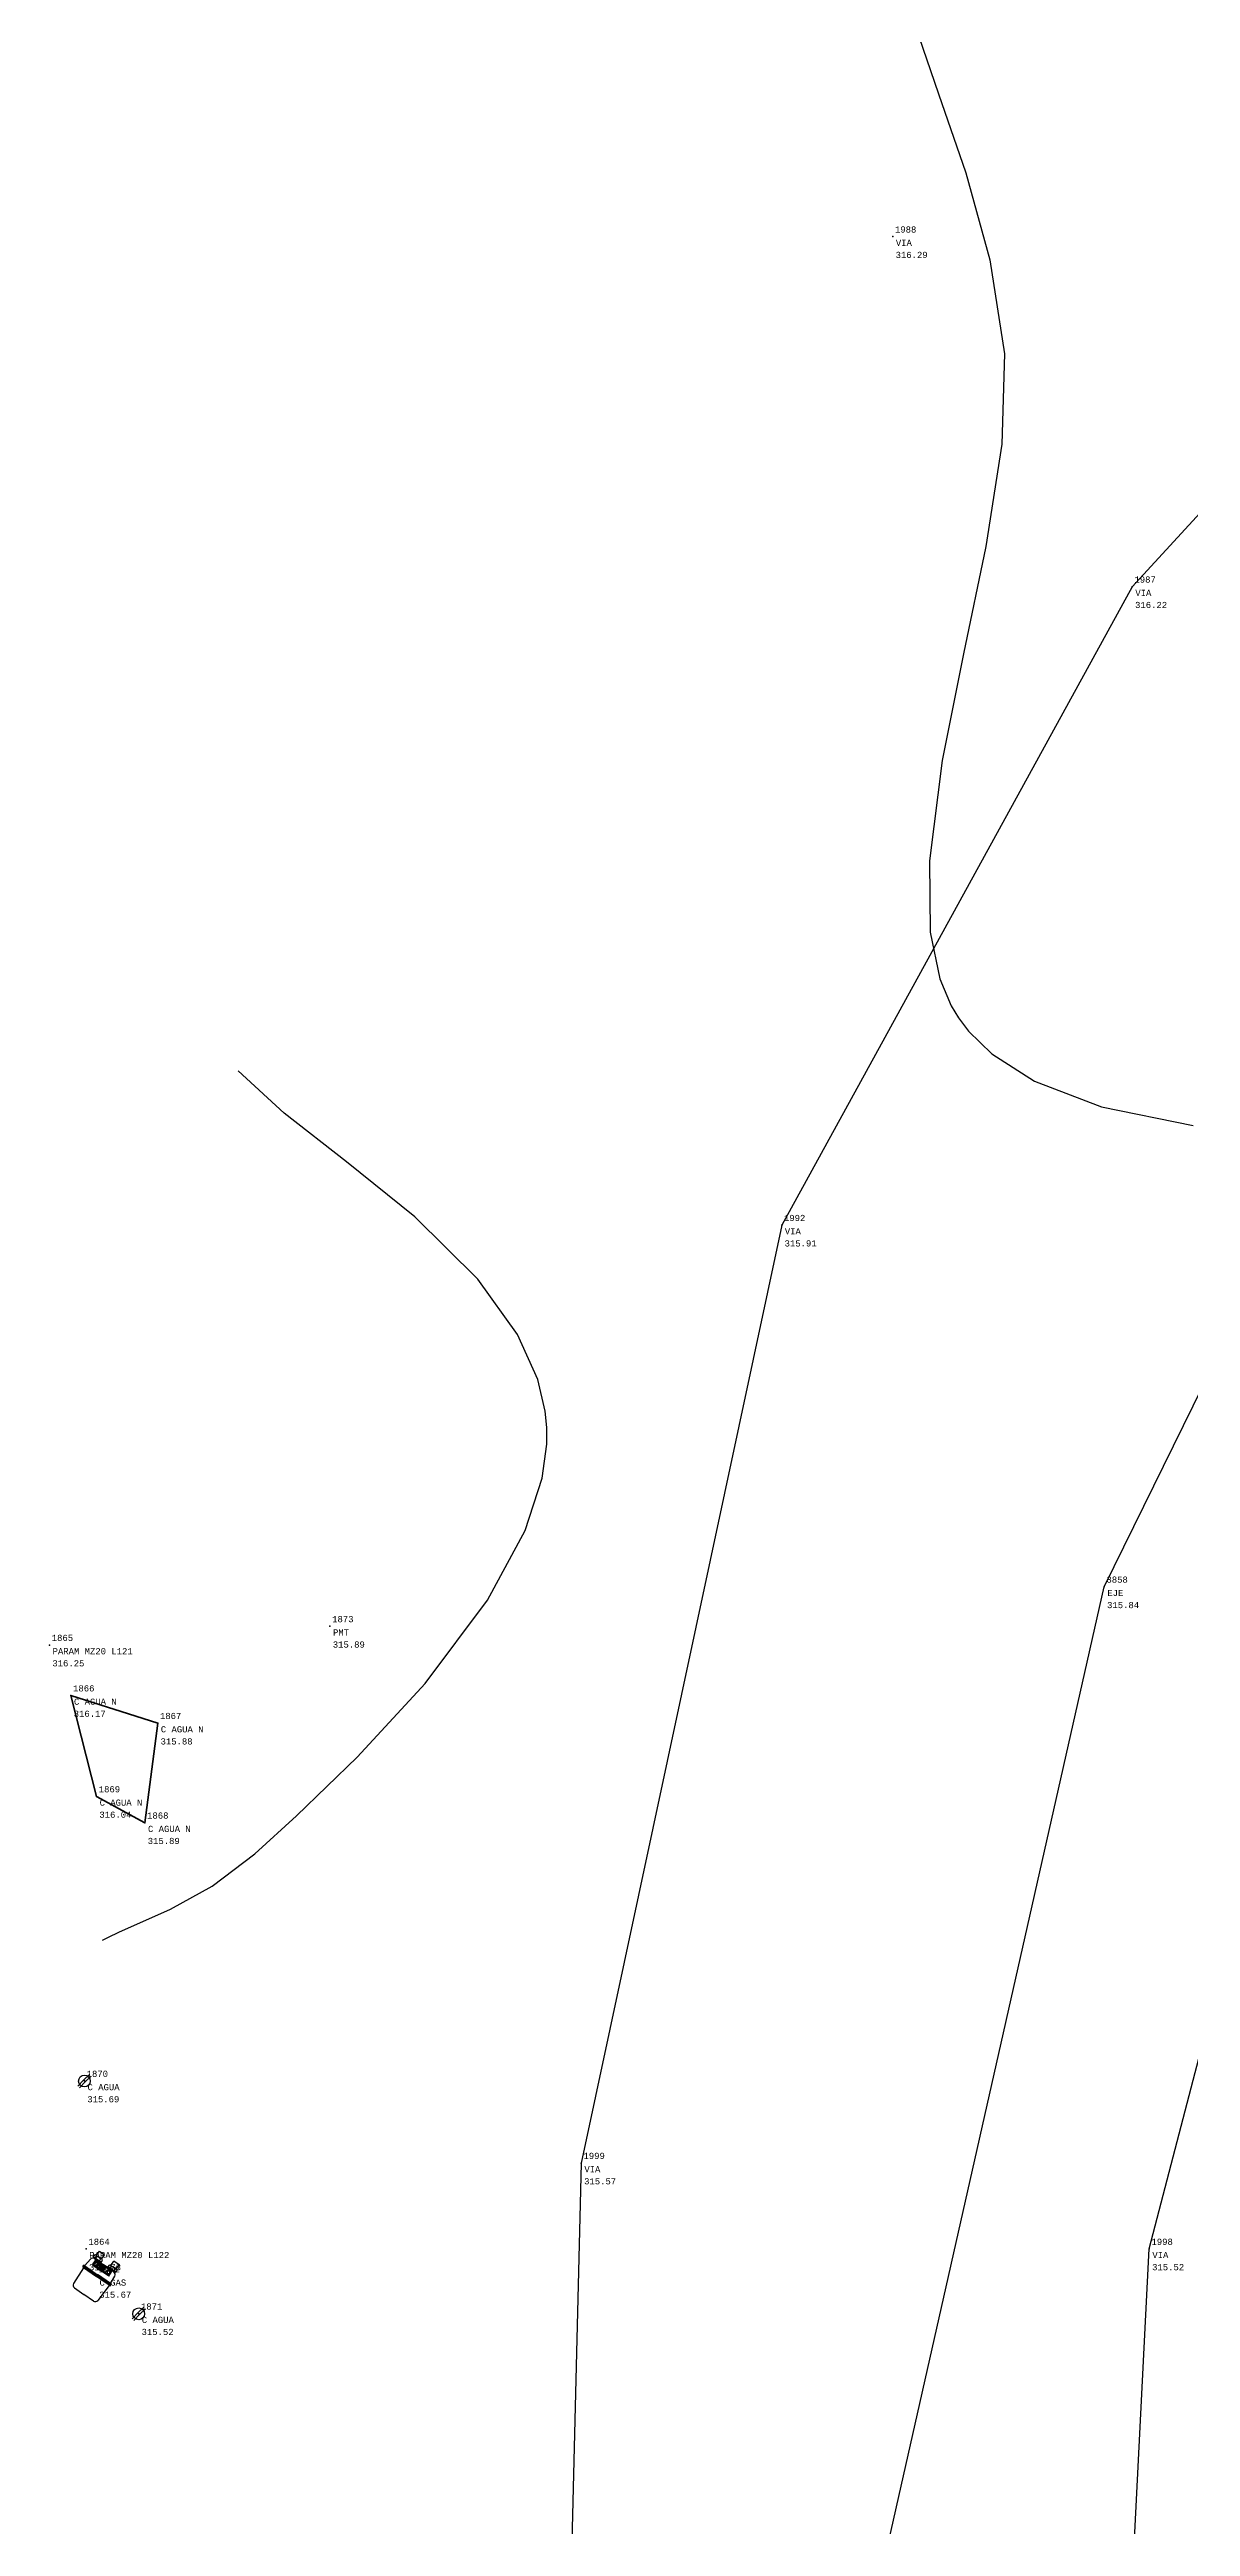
# Model space of a CAD drawing. Header units: metres. Extents: x 5050628 to 5051715, y 2427226 to 2427693.
# Drawn here: x 5051128.21 to 5051137.46, y 2427543.13 to 2427563.21 of the extents above; entities that cross this region are included whole.
import ezdxf
from ezdxf.enums import TextEntityAlignment as Align

# ---------------------------------------------------------------- set-up
doc = ezdxf.new("R2010")
doc.units = ezdxf.units.M
for name, color, linetype in [('1. Eje Vía', 7, 'Continuous'), ('2', 7, 'Continuous'), ('C-TOPO-MINR-N', 11, 'Continuous'), ('CONTADOR AGUA', 255, 'Continuous'), ('CVL_PUNTO', 2, 'Continuous'), ('CVL_PUNTO_COR', 2, 'Continuous'), ('CVL_PUNTO_NUM', 2, 'Continuous'), ('Vía', 40, 'Continuous')]:
    doc.layers.add(name, color=color, linetype=linetype)
doc.layers.add('C. Agua Negras', color=35, linetype='Continuous', lineweight=40)
doc.styles.add('MONOTXT4', font='monotxt4.shx')

# ---------------------------------------------------------------- blocks, each defined once
blk = doc.blocks.new('CONT')
for p, q in [((-0.018, 0.018), (-0.141, -0.106)), ((-0.018, 0.018), (0.106, 0.141)), ((0.018, -0.018), (0.141, 0.106)), ((0.018, -0.018), (-0.106, -0.141))]:
    blk.add_line(p, q)
blk.add_circle((0, 0), 0.125)
blk = doc.blocks.new('A$Cf7b1f20d')
at = {"layer": '2', "xscale": 2, "yscale": 2, "zscale": 2}
blk.add_blockref('CONT', (0.28, 0.28), dxfattribs=at)
blk = doc.blocks.new('*X64')
at = {"color": 0}
for p, q in [((833.9, 176.5, 2), (834.9, 177.6, 2)), ((833.9, 177, 2), (834.5, 177.6, 2)), ((833.9, 177.4, 2), (834, 177.6, 2)), ((833.9, 176.1, 2), (834.4, 176.6, 2)), ((833.9, 175.6, 2), (834.4, 176.1, 2)), ((833.9, 175.2, 2), (834.4, 175.7, 2)), ((833.9, 174.7, 2), (834.4, 175.2, 2)), ((834, 174.4, 2), (834.6, 175, 2)), ((834.4, 174.4, 2), (835, 175, 2)), ((834.8, 177, 2), (835.4, 177.6, 2)), ((834.9, 174.4, 2), (836.4, 175.9, 2)), ((835.2, 177, 2), (835.8, 177.6, 2)), ((835.3, 174.4, 2), (836.4, 175.4, 2)), ((835.4, 176.2, 2), (836.7, 177.6, 2)), ((835.4, 176.7, 2), (836.3, 177.6, 2)), ((835.4, 175.8, 2), (836.4, 176.8, 2)), ((835.4, 175.3, 2), (836.4, 176.3, 2)), ((835.8, 174.4, 2), (836.4, 175, 2)), ((836.2, 174.4, 2), (836.8, 175, 2)), ((836.6, 177, 2), (837.2, 177.6, 2)), ((836.7, 174.4, 2), (837.3, 175, 2)), ((837, 177, 2), (837.6, 177.6, 2)), ((837.1, 174.4, 2), (838.4, 175.6, 2)), ((837.4, 176.4, 2), (838.5, 177.6, 2)), ((837.4, 176.9, 2), (838.1, 177.6, 2)), ((837.4, 176, 2), (839, 177.6, 2)), ((837.4, 175.5, 2), (838.4, 176.5, 2)), ((837.4, 175.1, 2), (838.4, 176.1, 2)), ((837.6, 174.4, 2), (838.4, 175.2, 2)), ((838, 174.4, 2), (838.6, 175, 2)), ((838.5, 174.4, 2), (839.1, 175, 2)), ((838.8, 177, 2), (839.4, 177.6, 2)), ((838.9, 174.4, 2), (840.1, 175.6, 2)), ((839.3, 177, 2), (839.9, 177.6, 2)), ((839.4, 176.6, 2), (840.1, 177.4, 2)), ((839.4, 176.2, 2), (840.1, 177, 2)), ((839.4, 175.7, 2), (840.1, 176.5, 2)), ((839.4, 175.3, 2), (840.1, 176.1, 2)), ((839.4, 174.4, 2), (840.1, 175.2, 2)), ((839.8, 174.4, 2), (840.1, 174.7, 2))]:
    blk.add_line(p, q, dxfattribs=at)
blk = doc.blocks.new('gas')
for p, q in [((840269.277, 1366923.332, -0.273), (840269.307, 1366923.668, -0.273)), ((840269.359, 1366923.803, -0.273), (840269.359, 1366923.908, -0.273)), ((840269.359, 1366923.824, -0.273), (840269.735, 1366923.824, -0.273)), ((840269.359, 1366923.803, -0.273), (840269.735, 1366923.803, -0.273)), ((840269.401, 1366923.928, -0.273), (840269.547, 1366923.928, -0.273)), ((840269.422, 1366923.928, -0.273), (840269.422, 1366924.137, -0.273)), ((840269.422, 1366924.137, -0.273), (840269.673, 1366924.137, -0.273)), ((840269.422, 1366923.782, -0.273), (840269.422, 1366923.803, -0.273)), ((840269.432, 1366923.782, -0.273), (840269.902, 1366923.782, -0.273)), ((840269.453, 1366923.908, -0.273), (840269.453, 1366923.824, -0.273)), ((840269.506, 1366923.532, -0.273), (840269.506, 1366923.782, -0.273)), ((840269.506, 1366923.532, -0.273), (840269.902, 1366923.532, -0.273)), ((840269.526, 1366923.761, -0.273), (840269.902, 1366923.761, -0.273)), ((840269.526, 1366923.552, -0.273), (840269.526, 1366923.761, -0.273)), ((840269.526, 1366923.552, -0.273), (840269.902, 1366923.552, -0.273)), ((840269.692, 1366923.928, -0.273), (840269.546, 1366923.928, -0.273)), ((840269.568, 1366923.594, -0.273), (840269.568, 1366923.72, -0.273)), ((840269.568, 1366923.72, -0.273), (840270.007, 1366923.72, -0.273)), ((840269.568, 1366923.594, -0.273), (840270.007, 1366923.594, -0.273)), ((840269.622, 1366923.678, -0.273), (840269.643, 1366923.678, -0.273)), ((840269.622, 1366923.636, -0.273), (840269.622, 1366923.678, -0.273)), ((840269.622, 1366923.636, -0.273), (840269.643, 1366923.636, -0.273)), ((840269.64, 1366923.908, -0.273), (840269.64, 1366923.824, -0.273)), ((840269.643, 1366923.636, -0.273), (840269.643, 1366923.678, -0.273)), ((840269.664, 1366923.678, -0.273), (840269.685, 1366923.678, -0.273)), ((840269.664, 1366923.636, -0.273), (840269.664, 1366923.678, -0.273)), ((840269.664, 1366923.636, -0.273), (840269.685, 1366923.636, -0.273)), ((840269.673, 1366923.928, -0.273), (840269.673, 1366924.137, -0.273)), ((840269.673, 1366923.782, -0.273), (840269.673, 1366923.803, -0.273)), ((840269.685, 1366923.636, -0.273), (840269.685, 1366923.678, -0.273)), ((840269.706, 1366923.678, -0.273), (840269.726, 1366923.678, -0.273)), ((840269.706, 1366923.636, -0.273), (840269.706, 1366923.678, -0.273)), ((840269.706, 1366923.636, -0.273), (840269.726, 1366923.636, -0.273)), ((840269.726, 1366923.636, -0.273), (840269.726, 1366923.678, -0.273)), ((840269.734, 1366923.803, -0.273), (840269.734, 1366923.908, -0.273)), ((840269.747, 1366923.678, -0.273), (840269.768, 1366923.678, -0.273)), ((840269.747, 1366923.636, -0.273), (840269.747, 1366923.678, -0.273)), ((840269.747, 1366923.636, -0.273), (840269.768, 1366923.636, -0.273)), ((840269.768, 1366923.636, -0.273), (840269.768, 1366923.678, -0.273)), ((840269.789, 1366923.678, -0.273), (840269.81, 1366923.678, -0.273)), ((840269.789, 1366923.636, -0.273), (840269.789, 1366923.678, -0.273)), ((840269.789, 1366923.636, -0.273), (840269.81, 1366923.636, -0.273)), ((840269.81, 1366923.636, -0.273), (840269.81, 1366923.678, -0.273)), ((840269.831, 1366923.678, -0.273), (840269.852, 1366923.678, -0.273)), ((840269.831, 1366923.636, -0.273), (840269.831, 1366923.678, -0.273)), ((840269.831, 1366923.636, -0.273), (840269.852, 1366923.636, -0.273)), ((840269.852, 1366923.636, -0.273), (840269.852, 1366923.678, -0.273)), ((840269.862, 1366923.69, -0.273), (840269.862, 1366923.623, -0.273)), ((840269.862, 1366923.69, -0.273), (840269.993, 1366923.69, -0.273)), ((840269.862, 1366923.623, -0.273), (840269.993, 1366923.623, -0.273)), ((840269.873, 1366923.678, -0.273), (840269.894, 1366923.678, -0.273)), ((840269.873, 1366923.636, -0.273), (840269.873, 1366923.678, -0.273)), ((840269.873, 1366923.636, -0.273), (840269.894, 1366923.636, -0.273)), ((840269.894, 1366923.636, -0.273), (840269.894, 1366923.678, -0.273)), ((840270.371, 1366923.782, -0.273), (840269.9, 1366923.782, -0.273)), ((840270.276, 1366923.761, -0.273), (840269.9, 1366923.761, -0.273)), ((840270.276, 1366923.552, -0.273), (840269.9, 1366923.552, -0.273)), ((840270.297, 1366923.532, -0.273), (840269.9, 1366923.532, -0.273)), ((840269.914, 1366923.678, -0.273), (840269.935, 1366923.678, -0.273)), ((840269.914, 1366923.636, -0.273), (840269.914, 1366923.678, -0.273)), ((840269.914, 1366923.636, -0.273), (840269.935, 1366923.636, -0.273)), ((840269.935, 1366923.636, -0.273), (840269.935, 1366923.678, -0.273)), ((840269.956, 1366923.678, -0.273), (840269.977, 1366923.678, -0.273)), ((840269.956, 1366923.636, -0.273), (840269.956, 1366923.678, -0.273)), ((840269.956, 1366923.636, -0.273), (840269.977, 1366923.636, -0.273)), ((840269.977, 1366923.636, -0.273), (840269.977, 1366923.678, -0.273)), ((840269.993, 1366923.69, -0.273), (840269.993, 1366923.623, -0.273)), ((840270.007, 1366923.594, -0.273), (840270.007, 1366923.72, -0.273)), ((840270.443, 1366923.824, -0.273), (840270.067, 1366923.824, -0.273)), ((840270.443, 1366923.803, -0.273), (840270.067, 1366923.803, -0.273)), ((840270.069, 1366923.803, -0.273), (840270.069, 1366923.908, -0.273)), ((840270.111, 1366923.928, -0.273), (840270.257, 1366923.928, -0.273)), ((840270.381, 1366924.137, -0.273), (840270.13, 1366924.137, -0.273)), ((840270.13, 1366923.928, -0.273), (840270.13, 1366924.137, -0.273)), ((840270.13, 1366923.782, -0.273), (840270.13, 1366923.803, -0.273)), ((840270.163, 1366923.908, -0.273), (840270.163, 1366923.824, -0.273)), ((840270.402, 1366923.928, -0.273), (840270.255, 1366923.928, -0.273)), ((840270.276, 1366923.552, -0.273), (840270.276, 1366923.761, -0.273)), ((840270.297, 1366923.532, -0.273), (840270.297, 1366923.782, -0.273)), ((840270.349, 1366923.908, -0.273), (840270.349, 1366923.824, -0.273)), ((840270.381, 1366923.928, -0.273), (840270.381, 1366924.137, -0.273)), ((840270.381, 1366923.782, -0.273), (840270.381, 1366923.803, -0.273)), ((840270.443, 1366923.803, -0.273), (840270.443, 1366923.908, -0.273)), ((840270.526, 1366923.332, -0.273), (840270.496, 1366923.668, -0.273)), ((840269.266, 1366923.323, -0.273), (840269.234, 1366923.323, -0.273)), ((840269.234, 1366923.239, -0.273), (840269.234, 1366923.323, -0.273)), ((840269.276, 1366923.281, -0.273), (840269.234, 1366923.281, -0.273)), ((840269.266, 1366923.239, -0.273), (840269.234, 1366923.239, -0.273)), ((840269.276, 1366923.323, -0.273), (840269.902, 1366923.323, -0.273)), ((840269.276, 1366923.281, -0.273), (840269.902, 1366923.281, -0.273)), ((840269.276, 1366923.239, -0.273), (840269.902, 1366923.239, -0.273)), ((840269.276, 1366923.229, -0.273), (840269.312, 1366922.481, -0.273)), ((840270.527, 1366923.323, -0.273), (840269.9, 1366923.323, -0.273)), ((840270.527, 1366923.281, -0.273), (840269.9, 1366923.281, -0.273)), ((840270.527, 1366923.239, -0.273), (840269.9, 1366923.239, -0.273)), ((840270.526, 1366923.229, -0.273), (840270.491, 1366922.481, -0.273)), ((840270.527, 1366923.281, -0.273), (840270.569, 1366923.281, -0.273)), ((840270.536, 1366923.323, -0.273), (840270.569, 1366923.323, -0.273)), ((840270.537, 1366923.239, -0.273), (840270.569, 1366923.239, -0.273)), ((840270.569, 1366923.239, -0.273), (840270.569, 1366923.323, -0.273)), ((840269.437, 1366922.362, -0.273), (840269.902, 1366922.362, -0.273)), ((840270.366, 1366922.362, -0.273), (840269.9, 1366922.362, -0.273))]:
    blk.add_line(p, q)
blk.add_circle((840270.13, 1366923.656, -0.273), 0.0262)
for centre, radius, start, end in [((840269.432, 1366923.657, -0.273), 0.125, 90, 174.80557), ((840269.408, 1366923.864, -0.273), 0.0649, 42.99027, 138.00081), ((840269.546, 1366923.712, -0.273), 0.216, 89.65543, 115.40219), ((840269.547, 1366923.712, -0.273), 0.216, 64.59781, 90.34457), ((840269.686, 1366923.864, -0.273), 0.0649, 41.99919, 137.00973), ((840270.117, 1366923.864, -0.273), 0.0649, 42.99027, 138.00081), ((840270.201, 1366923.659, -0.273), 0.0577, 202.55463, 161.6842), ((840270.255, 1366923.712, -0.273), 0.216, 89.65543, 115.40219), ((840270.257, 1366923.712, -0.273), 0.216, 64.59781, 90.34457), ((840270.395, 1366923.864, -0.273), 0.0649, 41.99919, 137.00973), ((840270.371, 1366923.657, -0.273), 0.125, 5.19443, 90), ((840269.266, 1366923.333, -0.273), 0.0104, 270, 354.80557), ((840269.266, 1366923.229, -0.273), 0.0104, 2.72631, 90), ((840269.437, 1366922.487, -0.273), 0.125, 182.72631, 270), ((840270.366, 1366922.487, -0.273), 0.125, 270, 357.27369), ((840270.536, 1366923.333, -0.273), 0.0104, 185.19443, 270), ((840270.537, 1366923.229, -0.273), 0.0104, 90, 177.27369)]:
    blk.add_arc(centre, radius, start, end)
for p in [(840269.547, 1366924.137, -0.273), (840269.547, 1366924.137, -0.273), (840269.547, 1366924.137, -0.273), (840269.548, 1366924.136, -0.273)]:
    blk.add_point(p)
at = {"xscale": 0.0208869013937668, "yscale": 0.0208869013937668, "zscale": 0.0208869013937668}
blk.add_blockref('*X64', (840252.445, 1366919.981, -0.315), dxfattribs=at)

msp = doc.modelspace()

# ---------------------------------------------------------------- linework, layer by layer
at = {"layer": '1. Eje Vía', "elevation": 280.286, "flags": 128}
msp.add_lwpolyline([(5051134.96, 2427542.765), (5051136.762, 2427550.747), (5051140.146, 2427557.639), (5051145.715, 2427563.414), (5051152.129, 2427568.918), (5051158.878, 2427573.977), (5051164.148, 2427577.812), (5051170.819, 2427581.928), (5051177.257, 2427585.087), (5051183.701, 2427585.878), (5051190.33, 2427585.765), (5051196.888, 2427583.281), (5051203.2, 2427580.039), (5051209.101, 2427576.436), (5051214.374, 2427572.29), (5051219.438, 2427567.447), (5051223.217, 2427562.623), (5051227.421, 2427557.665), (5051231.897, 2427551.837), (5051237.2, 2427546.823), (5051244.163, 2427543.332), (5051251.264, 2427540.992)], dxfattribs=at)
at = {"layer": 'C-TOPO-MINR-N', "color": 32, "linetype": 'Continuous', "lineweight": -3}
for points in [[(5051135.228, 2427563.405, 316.966), (5051135.418, 2427562.846, 316.966), (5051135.639, 2427562.207, 316.966), (5051135.836, 2427561.501, 316.966), (5051135.954, 2427560.74, 316.966), (5051135.932, 2427560.006, 316.966), (5051135.801, 2427559.179, 316.966), (5051135.62, 2427558.309, 316.966), (5051135.449, 2427557.444, 316.966), (5051135.346, 2427556.631, 316.966), (5051135.352, 2427556.051, 316.966), (5051135.429, 2427555.674, 316.966), (5051135.521, 2427555.455, 316.966), (5051135.581, 2427555.357, 316.966), (5051135.662, 2427555.251, 316.966), (5051135.852, 2427555.066, 316.966), (5051136.198, 2427554.844, 316.966), (5051136.74, 2427554.637, 316.966), (5051137.483, 2427554.485, 316.966)], [(5051128.643, 2427547.882, 316.966), (5051128.686, 2427547.905, 316.966), (5051128.781, 2427547.951, 316.966), (5051128.945, 2427548.023, 316.966), (5051129.193, 2427548.135, 316.966), (5051129.531, 2427548.32, 316.966), (5051129.876, 2427548.584, 316.966), (5051130.214, 2427548.891, 316.966), (5051130.707, 2427549.366, 316.966), (5051131.257, 2427549.964, 316.966), (5051131.763, 2427550.639, 316.966), (5051132.069, 2427551.204, 316.966), (5051132.207, 2427551.627, 316.966), (5051132.244, 2427551.903, 316.966), (5051132.243, 2427552.038, 316.966), (5051132.23, 2427552.171, 316.966), (5051132.17, 2427552.428, 316.966), (5051132.007, 2427552.793, 316.966), (5051131.684, 2427553.241, 316.966), (5051131.173, 2427553.746, 316.966), (5051130.621, 2427554.192, 316.966), (5051130.115, 2427554.585, 316.966), (5051129.742, 2427554.928, 316.966)]]:
    msp.add_polyline3d(points, dxfattribs=at)
at = {"layer": 'C. Agua Negras', "elevation": 316.632, "flags": 128}
msp.add_lwpolyline([(5051128.386, 2427549.866), (5051128.594, 2427549.048), (5051128.986, 2427548.835), (5051129.09, 2427549.642), (5051128.386, 2427549.866)], dxfattribs=at)
at = {"layer": 'CVL_PUNTO', "color": 4}
for p in [(5051135.048, 2427561.689, 316.76), (5051135.048, 2427561.689, 316.76), (5051136.989, 2427558.852, 316.691), (5051136.989, 2427558.852, 316.691), (5051134.148, 2427553.678, 316.373), (5051134.148, 2427553.678, 316.373), (5051136.762, 2427550.747, 316.302), (5051136.762, 2427550.747, 316.302), (5051128.213, 2427550.275, 316.712), (5051128.213, 2427550.275, 316.712), (5051130.486, 2427550.427, 316.354), (5051130.486, 2427550.427, 316.354), (5051128.386, 2427549.866, 316.632), (5051128.386, 2427549.866, 316.632), (5051129.09, 2427549.642, 316.35), (5051129.09, 2427549.642, 316.35), (5051128.594, 2427549.048, 316.505), (5051128.594, 2427549.048, 316.505), (5051128.986, 2427548.835, 316.353), (5051128.986, 2427548.835, 316.353), (5051128.496, 2427546.742, 316.16), (5051128.496, 2427546.742, 316.16), (5051132.523, 2427546.077, 316.037), (5051132.523, 2427546.077, 316.037), (5051128.51, 2427545.381, 316.199), (5051128.51, 2427545.381, 316.199), (5051137.127, 2427545.381, 315.984), (5051137.127, 2427545.381, 315.984), (5051128.593, 2427545.158, 316.135), (5051128.593, 2427545.158, 316.135), (5051128.936, 2427544.856, 315.985), (5051128.936, 2427544.856, 315.985)]:
    msp.add_point(p, dxfattribs=at)
at = {"layer": 'Vía'}
for points in [[(5051164.894, 2427606.028, 319.662), (5051167.459, 2427599.321, 319.569), (5051169.887, 2427593.797, 319.511), (5051172.504, 2427588.281, 319.421), (5051172.504, 2427588.281, 319.421), (5051164.8, 2427581.18, 318.681), (5051157.802, 2427576.582, 318.005), (5051150.248, 2427570.956, 317.564), (5051142.839, 2427565.218, 317.063), (5051136.989, 2427558.852, 316.691), (5051134.148, 2427553.678, 316.373), (5051132.523, 2427546.077, 316.037), (5051132.345, 2427538.839, 315.723)], [(5051136.782, 2427538.62, 315.539), (5051137.127, 2427545.381, 315.984), (5051138.605, 2427551.061, 316.387), (5051140.806, 2427554.958, 316.548), (5051145.612, 2427560.973, 317.013), (5051153.448, 2427567.795, 317.661), (5051160.064, 2427572.822, 318.114), (5051167.526, 2427576.881, 318.873), (5051173.411, 2427580.047, 319.434), (5051177.638, 2427581.979, 319.766), (5051183.229, 2427582.744, 320.301), (5051186.639, 2427581.737, 320.511), (5051193.474, 2427581.807, 321.23), (5051199.756, 2427579.224, 321.713), (5051205.462, 2427575.307, 321.94), (5051211.113, 2427571.691, 322.274), (5051215.336, 2427567.899, 322.462), (5051220.623, 2427561.916, 322.789), (5051225.064, 2427556.822, 323.16), (5051229.599, 2427551.097, 323.524), (5051235.865, 2427545.419, 323.855), (5051242.377, 2427540.787, 324.142)]]:
    msp.add_polyline3d(points, dxfattribs=at)

# ---------------------------------------------------------------- block references
at = {"xscale": 0.2024484843805082, "yscale": 0.2024484843805082, "zscale": 0.2024484843805082, "rotation": 325.228308797205}
msp.add_blockref('gas', (4753571.677, 2297245.107, 316.19), dxfattribs=at)
at = {"layer": 'CONTADOR AGUA', "xscale": 0.1909267939007097, "yscale": 0.1909267939007097, "zscale": 0.1909267939007097, "rotation": 359.587882972625}
for p in [(5051128.442, 2427546.688, 316.16), (5051128.882, 2427544.802, 315.985)]:
    msp.add_blockref('A$Cf7b1f20d', p, dxfattribs=at)

# ---------------------------------------------------------------- texts
at = {"layer": 'CVL_PUNTO_COR', "color": 4, "style": 'MONOTXT4'}
for s, p in [('316.29', (5051135.071, 2427561.566, 316.76)), ('316.22', (5051137.012, 2427558.729, 316.691)), ('315.91', (5051134.171, 2427553.555, 316.373)), ('315.84', (5051136.785, 2427550.624, 316.302)), ('315.89', (5051130.509, 2427550.304, 316.354)), ('316.25', (5051128.236, 2427550.152, 316.712)), ('316.17', (5051128.409, 2427549.743, 316.632)), ('315.88', (5051129.113, 2427549.519, 316.35)), ('316.04', (5051128.617, 2427548.925, 316.505)), ('315.89', (5051129.009, 2427548.712, 316.353)), ('315.69', (5051128.519, 2427546.619, 316.16)), ('315.57', (5051132.546, 2427545.954, 316.037)), ('315.73', (5051128.533, 2427545.258, 316.199)), ('315.52', (5051137.15, 2427545.258, 315.984)), ('315.67', (5051128.616, 2427545.035, 316.135)), ('315.52', (5051128.959, 2427544.733, 315.985))]:
    msp.add_text(s, height=0.05, dxfattribs=at).set_placement(p, align=Align.TOP_LEFT)
at = {"layer": 'CVL_PUNTO_NUM', "color": 4, "style": 'MONOTXT4'}
for s, p in [('1988', (5051135.066, 2427561.707, 316.76)), ('1987', (5051137.007, 2427558.87, 316.691)), ('1992', (5051134.166, 2427553.696, 316.373)), ('3858', (5051136.78, 2427550.765, 316.302)), ('1873', (5051130.504, 2427550.445, 316.354)), ('1865', (5051128.231, 2427550.293, 316.712)), ('1866', (5051128.404, 2427549.884, 316.632)), ('1867', (5051129.108, 2427549.66, 316.35)), ('1869', (5051128.612, 2427549.066, 316.505)), ('1868', (5051129.004, 2427548.853, 316.353)), ('1870', (5051128.514, 2427546.76, 316.16)), ('1999', (5051132.541, 2427546.095, 316.037)), ('1864', (5051128.528, 2427545.399, 316.199)), ('1998', (5051137.145, 2427545.399, 315.984)), ('1872', (5051128.611, 2427545.176, 316.135)), ('1871', (5051128.954, 2427544.874, 315.985))]:
    msp.add_text(s, height=0.05, dxfattribs=at).set_placement(p, align=Align.BOTTOM_LEFT)
for s, p in [('VIA', (5051135.073, 2427561.664, 316.76)), ('VIA', (5051137.014, 2427558.827, 316.691)), ('VIA', (5051134.173, 2427553.653, 316.373)), ('EJE', (5051136.787, 2427550.722, 316.302)), ('PMT', (5051130.511, 2427550.402, 316.354)), ('PARAM MZ20 L121', (5051128.238, 2427550.25, 316.712)), ('C AGUA N', (5051128.411, 2427549.841, 316.632)), ('C AGUA N', (5051129.115, 2427549.617, 316.35)), ('C AGUA N', (5051128.619, 2427549.023, 316.505)), ('C AGUA N', (5051129.011, 2427548.81, 316.353)), ('C AGUA', (5051128.521, 2427546.717, 316.16)), ('VIA', (5051132.548, 2427546.052, 316.037)), ('PARAM MZ20 L122', (5051128.535, 2427545.356, 316.199)), ('VIA', (5051137.152, 2427545.356, 315.984)), ('C GAS', (5051128.618, 2427545.133, 316.135)), ('C AGUA', (5051128.961, 2427544.831, 315.985))]:
    msp.add_text(s, height=0.05, dxfattribs=at).set_placement(p, align=Align.TOP_LEFT)

doc.saveas('drawing.dxf')
